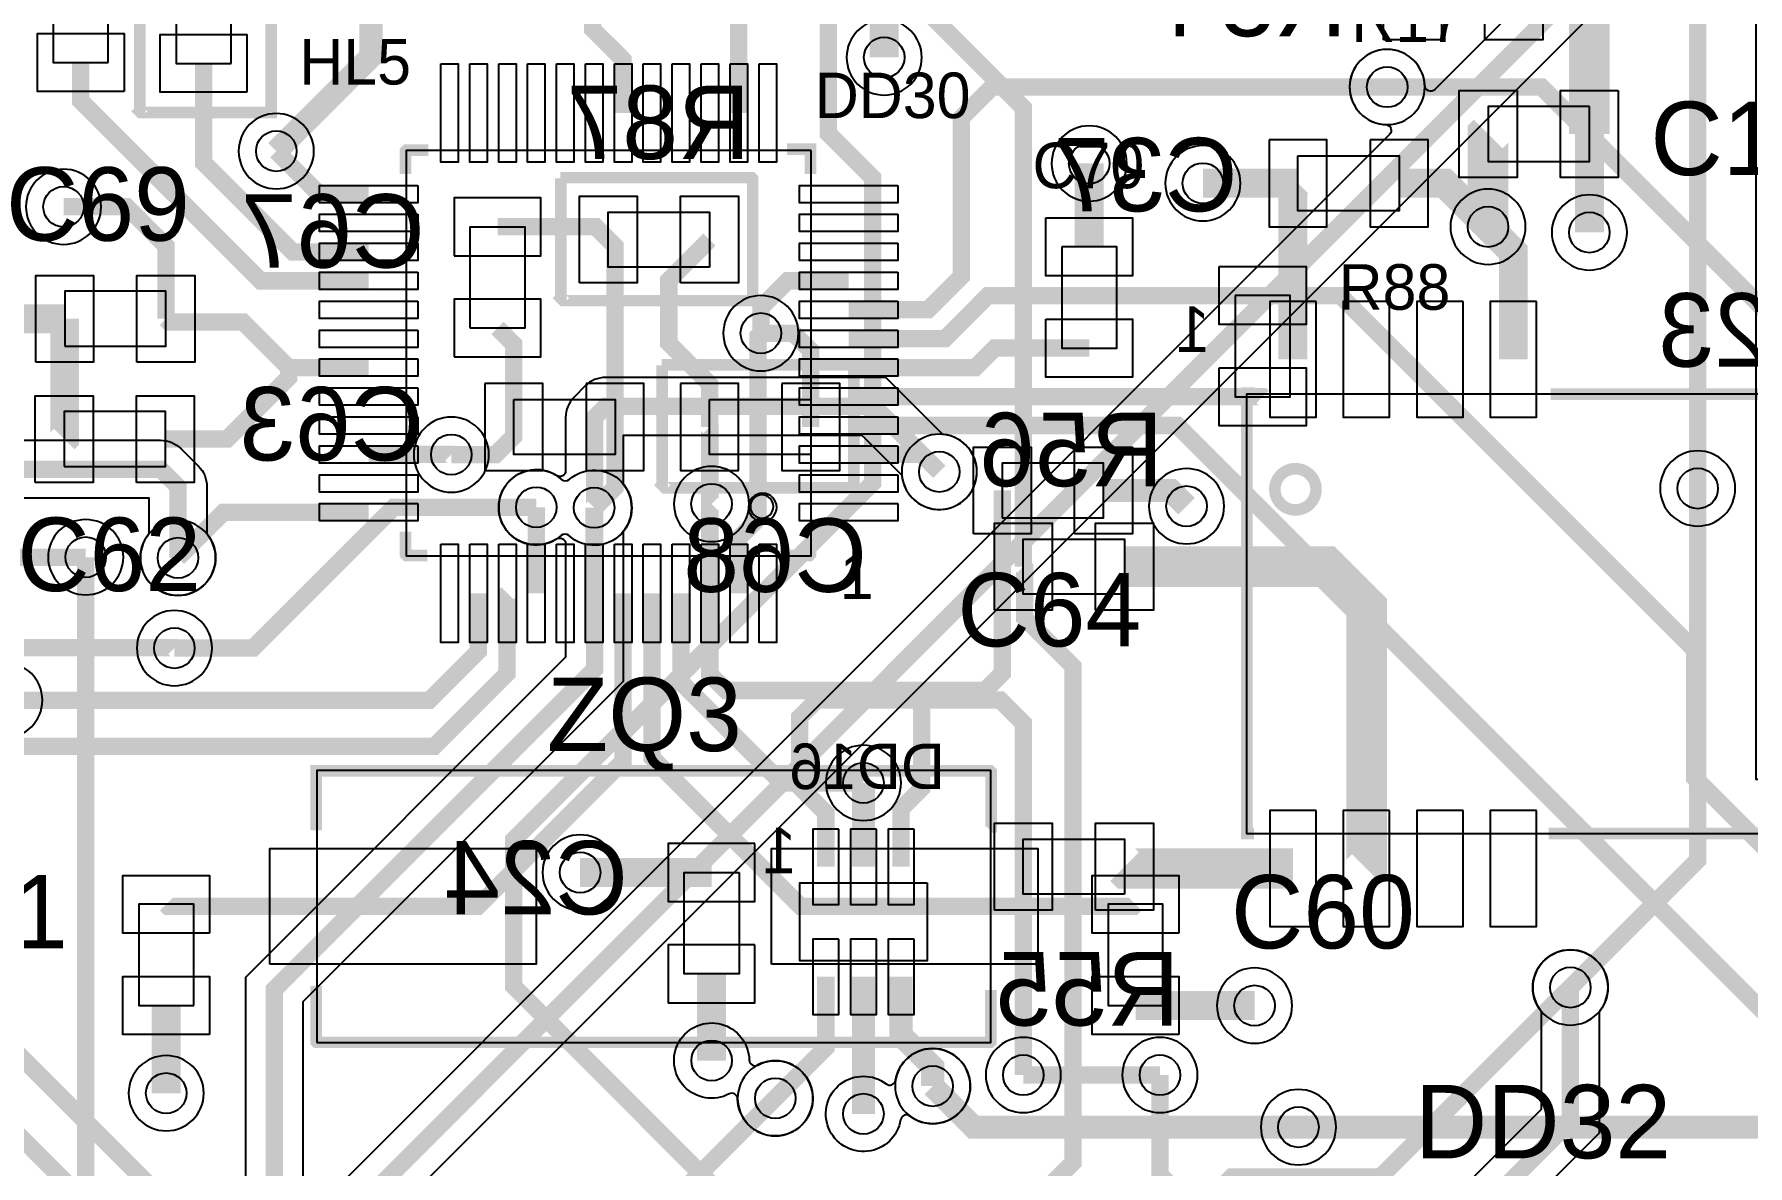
# Model space of a CAD drawing. Extents: x 0 to 112, y -6 to 118.
# Drawn here: x 43.86 to 73.48, y 58.42 to 77.97 of the extents above; entities that cross this region are included whole.
import ezdxf

# ---------------------------------------------------------------- set-up
doc = ezdxf.new("R2010")
doc.units = 0
for name, color, linetype in [('ETCH_BOTTOM', 5, 'CONTINUOUS'), ('ETCH_GND', 3, 'CONTINUOUS'), ('ETCH_PWR', 4, 'CONTINUOUS'), ('ETCH_TOP', 2, 'CONTINUOUS'), ('MANUFACTURING_NO_PROBE_BOTTOM', 6, 'CONTINUOUS'), ('MANUFACTURING_NO_PROBE_TOP', 7, 'CONTINUOUS'), ('PACKAGE_GEOMETR_ASSEMBLY_BOTTO', 8, 'CONTINUOUS'), ('PACKAGE_GEOMETRY_ASSEMBLY_TOP', 9, 'CONTINUOUS'), ('PIN_BOTTOM', 17, 'CONTINUOUS'), ('PIN_TOP', 14, 'CONTINUOUS'), ('REF_DES_SILKSCREEN_BOTTOM', 18, 'CONTINUOUS'), ('REF_DES_SILKSCREEN_TOP', 19, 'CONTINUOUS'), ('VIA_CLASS_BOTTOM', 29, 'CONTINUOUS'), ('VIA_CLASS_GND', 27, 'CONTINUOUS'), ('VIA_CLASS_PWR', 28, 'CONTINUOUS'), ('VIA_CLASS_TOP', 26, 'CONTINUOUS')]:
    doc.layers.add(name, color=color, linetype=linetype)

msp = doc.modelspace()

# ---------------------------------------------------------------- linework, layer by layer
at = {"layer": 'ETCH_BOTTOM'}
for points, const_width in [([(60.4683, 48.4537), (60.2505, 48.4537), (58.4493, 50.2549), (58.4493, 55.2179), (52.1451, 61.5221), (52.1451, 64.0513), (53.9272, 65.8334), (53.9655, 65.8334), (58.3535, 70.2214), (58.3535, 75.4918), (57.5871, 76.2582), (57.5871, 84.9224), (59.3117, 86.647), (60.5958, 86.647)], 0.3), ([(60.9548, 68.7739), (60.9548, 76.7028), (58.3919, 79.2657), (58.3919, 83.6415), (58.8709, 84.1205), (60.5921, 84.1205)], 0.3), ([(49.6802, 81.6399), (49.6802, 77.5925), (48.0419, 75.9542)], 0.4), ([(80.6053, 53.8619), (80.6053, 53.862), (73.9438, 60.5235), (73.9438, 73.0316), (72.5387, 74.4367), (72.5387, 74.4368), (69.9134, 77.0621), (67.2446, 77.0621)], 0.3), ([(65.7031, 75.399), (64.0587, 75.399)], 0.5), ([(65.7031, 75.399), (65.6156, 75.3115), (65.6156, 72.3579)], 0.5), ([(67.4531, 75.399), (68.237, 75.399), (68.9883, 74.6477)], 0.5), ([(53.7811, 74.4269), (53.5607, 74.6473), (51.8665, 74.6473)], 0.3), ([(69.4256, 72.3579), (69.4256, 74.2104), (68.9883, 74.6477)], 0.5), ([(53.8978, 71.1868), (53.8978, 74.3102), (53.7811, 74.4269)], 0.3), ([(55.5311, 74.4269), (54.8278, 73.7236), (54.8278, 72.6357), (55.5312, 71.9323), (55.5312, 71.1874)], 0.3), ([(51.8665, 72.8973), (52.1478, 72.616), (52.1478, 71.1868)], 0.3), ([(56.4183, 72.8076), (56.9812, 72.8076), (57.2812, 72.5076), (57.2812, 71.1874)], 0.3), ([(51.0674, 70.71), (51.8338, 70.71), (52.1478, 71.024), (52.1478, 71.1868)], 0.3), ([(53.5366, 69.7925), (53.5918, 69.8477), (53.6059, 69.8477), (53.8978, 70.1396), (53.8978, 71.1868)], 0.3), ([(55.5656, 69.8573), (55.5366, 69.8863), (55.5366, 71.182), (55.5312, 71.1874)], 0.3), ([(70.4116, 61.5029), (70.4116, 61.503), (72.6125, 63.7039), (72.6125, 70.1255)], 0.3), ([(46.2816, 67.3663), (47.6421, 67.3663), (50.0757, 69.7999), (52.5366, 69.7999)], 0.3), ([(64.562, 38.9303), (62.1093, 38.9303), (50.8422, 50.1974), (50.8421, 50.1974), (44.7488, 56.2907), (44.7488, 68.9376)], 0.3), ([(66.8856, 63.5579), (66.8892, 63.5615), (66.8892, 68.0739), (66.1892, 68.7739), (62.7048, 68.7739)], 0.7), ([(61.1157, 51.4632), (60.2684, 51.4632), (59.7716, 51.96), (59.7716, 56.4346), (61.8122, 58.4752), (61.8122, 67.0525), (60.9787, 67.886), (60.9787, 68.75), (60.9548, 68.7739)], 0.3), ([(59.1008, 66.4705), (57.3888, 66.4705), (57.0888, 66.1705), (57.0888, 64.9712), (57.5416, 64.5184), (57.5416, 63.5874)], 0.3), ([(58.8416, 63.5874), (58.8416, 64.5879), (59.1966, 64.9429), (59.1966, 66.3747), (59.1008, 66.4705)], 0.3), ([(59.1008, 66.4705), (60.5547, 66.4705), (60.9547, 66.0705), (60.9547, 63.5896)], 0.3), ([(58.1916, 63.5874), (58.1916, 65.0375)], 0.4), ([(55.5669, 63.4889), (53.2948, 63.4889)], 0.5), ([(60.9547, 59.989), (60.9547, 63.5896)], 0.3), ([(65.6156, 63.5579), (62.7364, 63.5579), (62.7047, 63.5896)], 0.7), ([(55.5669, 61.7389), (55.5669, 60.2382)], 0.5), ([(57.5416, 61.6874), (57.5416, 60.4609), (56.6673, 59.5866)], 0.3), ([(58.1916, 61.6874), (58.1916, 59.3184)], 0.4), ([(59.3883, 59.7975), (59.3883, 60.1322), (58.8416, 60.6789), (58.8416, 61.6874)], 0.4), ([(63.3164, 59.989), (63.3164, 58.2644), (66.1715, 55.4093), (66.1715, 50.0825), (64.6002, 48.5112), (64.6002, 47.9363)], 0.3), ([(73.1119, 49.6226), (73.3161, 49.8268), (73.3217, 49.8268), (75.2542, 51.7593), (75.2542, 57.9196), (74.0853, 59.0885), (65.7116, 59.0885)], 0.4)]:
    msp.add_lwpolyline(points, dxfattribs=dict(at, const_width=const_width))
at = {"layer": 'ETCH_GND'}
for points in [[(0.1868, 0.2057), (0.1868, 117.9754), (73.6195, 117.9754), (73.6195, 82.2524, -0.595218), (73.4628, 82.1674, 0.681138), (72.4772, 81.4656), (72.4841, 81.4377), (68.0672, 77.0208, -0.653648), (67.8942, 77.0884, 2.282476), (67.2183, 76.4125, -0.653648), (67.2859, 76.2395), (46.4194, 55.373)], [(46.8336, 54.3728), (73.4617, 81.0009, 0.051372), (73.5264, 81.0804), (73.5414, 81.1033), (73.6195, 81.1033), (73.6195, 65.1043), (80.6909, 65.1043), (80.7011, 65.0996, 0.219963), (81.2467, 65.0996), (81.2569, 65.1043), (81.689, 65.1043), (81.6992, 65.0996, 0.219963), (82.2448, 65.0996), (82.255, 65.1043), (89.9691, 65.1043), (89.9691, 48.1353)], [(43.2702, 70.9572), (46.0427, 70.9572, -0.198912), (46.3963, 70.8107), (46.6963, 70.5107, -0.198912), (46.8428, 70.1571), (46.8428, 69.3416), (46.8537, 69.3278, -2.05873), (45.8317, 69.3278), (45.8426, 69.3416), (45.8426, 69.957), (43.6844, 69.957)]]:
    msp.add_lwpolyline(points, format="xyb", dxfattribs=at)
at = {"layer": 'ETCH_GND', "const_width": 0.3}
for points in [[(42.4877, 54.8729), (46.6265, 54.8729), (73.1081, 81.3545), (73.1081, 81.6226)], [(11.0092, 81.4146), (9.4694, 79.8748), (9.4694, 68.6842), (14.5553, 63.5983), (31.9085, 63.5983), (34.2008, 61.306), (38.2174, 61.306), (38.4988, 61.5874), (38.4988, 65.4786), (43.4773, 70.4571), (46.0427, 70.4571), (46.3427, 70.1571), (46.3427, 68.9259)], [(70.4116, 61.5029), (70.4116, 59.1896), (59.2638, 48.0418), (50.2578, 48.0418)]]:
    msp.add_lwpolyline(points, dxfattribs=at)
at = {"layer": 'ETCH_GND'}
for points in [[(64.0587, 76.0491, 1), (64.0587, 74.7489, 1)], [(44.3655, 75.6427, 1), (44.3655, 74.3425, 1)], [(70.7401, 75.1996, 1), (70.7401, 73.8994, 1)], [(59.5032, 71.0631, 1), (59.5032, 69.7629, 1)], [(55.5656, 70.5074, 1), (55.5656, 69.2072, 1)], [(72.6125, 70.7756, 1), (72.6125, 69.4754, 1)], [(53.1077, 70.281, -2.230693), (53.1005, 69.3104, 0.381089), (52.9655, 69.3114, -2.230693), (52.9727, 70.282, 0.381089), (53.1077, 70.281)], [(44.7488, 69.5877, 1), (44.7488, 68.2875, 1)], [(46.2816, 68.0164, 1), (46.2816, 66.7162, 1)], [(43.3499, 67.1158, 1), (43.3499, 65.8156, 1)], [(50.6597, 47.5308, -2.05873), (50.6597, 48.5528), (50.6735, 48.5419), (59.0567, 48.5419), (69.9115, 59.3967), (69.9115, 61.0872), (69.9006, 61.101, -2.05873), (70.9226, 61.101), (70.9117, 61.0872), (70.9117, 58.9825), (59.4709, 47.5417), (50.6735, 47.5417)], [(56.3654, 60.1623, -3.522558), (56.0173, 59.5745, 0.55808), (55.8688, 59.6625, -3.522558), (56.2169, 60.2503, 0.55808), (56.3654, 60.1623)], [(58.8335, 59.2153, -3.612725), (58.585, 59.836, 0.566253), (58.7464, 59.9006, -3.612725), (58.9949, 59.2799, 0.566253), (58.8335, 59.2153)], [(60.9547, 60.6391, 1), (60.9547, 59.3389, 1)], [(63.3164, 60.6391, 1), (63.3164, 59.3389, 1)], [(65.7116, 59.7386, 1), (65.7116, 58.4384, 1)]]:
    msp.add_lwpolyline(points, format="xyb", close=True, dxfattribs=at)
at = {"layer": 'ETCH_PWR'}
for points in [[(58.5506, 78.2242, 1), (58.5506, 76.924, 1)], [(67.2446, 77.7122, 1), (67.2446, 76.412, 1)], [(48.0419, 76.6043, 1), (48.0419, 75.3041, 1)], [(62.0941, 76.3911, 1), (62.0941, 75.0909, 1)], [(68.9883, 75.2978, 1), (68.9883, 73.9976, 1)], [(56.4183, 73.4577, 1), (56.4183, 72.1575, 1)], [(51.0674, 71.3601, 1), (51.0674, 70.0599, 1)], [(55.5656, 70.5074, 1), (55.5656, 69.2072, 1)], [(72.6125, 70.7756, 1), (72.6125, 69.4754, 1)], [(63.7763, 70.4691, 1), (63.7763, 69.1689, 1)], [(44.7488, 69.5877, 1), (44.7488, 68.2875, 1)], [(46.3427, 69.576, 1), (46.3427, 68.2758, 1)], [(46.2816, 68.0164, 1), (46.2816, 66.7162, 1)], [(43.3499, 67.1158, 1), (43.3499, 65.8156, 1)], [(58.1916, 65.6876, 1), (58.1916, 64.3874, 1)], [(53.2948, 64.139, 1), (53.2948, 62.8388, 1)], [(70.4116, 62.153, 1), (70.4116, 60.8528, 1)], [(64.9522, 61.8393, 1), (64.9522, 60.5391, 1)], [(59.3883, 60.4476, 1), (59.3883, 59.1474, 1)], [(60.9547, 60.6391, 1), (60.9547, 59.3389, 1)], [(63.3164, 60.6391, 1), (63.3164, 59.3389, 1)], [(46.1398, 60.3249, 1), (46.1398, 59.0247, 1)], [(56.6673, 60.2367, 1), (56.6673, 58.9365, 1)], [(65.7116, 59.7386, 1), (65.7116, 58.4384, 1)]]:
    msp.add_lwpolyline(points, format="xyb", close=True, dxfattribs=at)
msp.add_lwpolyline([(48.5085, 35.3056), (48.5085, 61.2596), (54.0441, 66.7952), (54.0441, 69.3858), (54.0544, 69.3994, 0.336584), (54.0544, 70.1856), (54.0441, 70.1992), (54.0441, 71.0435), (58.1655, 71.0435), (58.8556, 70.3533), (58.8577, 70.3359, 2.058903), (59.5803, 71.0585), (59.5629, 71.0606), (58.5797, 72.0437), (53.7356, 72.0437, 0.198912), (53.382, 71.8972), (53.1904, 71.7056, 0.198912), (53.0439, 71.352), (53.0439, 70.4324, -0.593094), (52.8877, 70.347, 1.829956), (52.8877, 69.2528, -0.593094), (53.0439, 69.1674), (53.0439, 67.2094), (47.5083, 61.6738), (47.5083, 35.7198)], format="xyb", dxfattribs=at)
at = {"layer": 'ETCH_PWR', "const_width": 0.3}
for points in [[(59.5032, 70.413), (58.3726, 71.5436), (53.7356, 71.5436), (53.544, 71.352), (53.544, 69.7999), (53.5366, 69.7925)], [(53.5366, 69.7925), (53.544, 69.7851), (53.544, 67.0023), (48.0084, 61.4667), (48.0084, 35.5127), (42.5643, 30.0686), (42.5643, 25.1908)]]:
    msp.add_lwpolyline(points, dxfattribs=at)
at = {"layer": 'ETCH_TOP'}
for points, const_width in [([(71.114, 80.3605), (72.3125, 80.3605), (72.6125, 80.0605), (72.6125, 70.1255)], 0.3), ([(58.5506, 79.162), (58.5506, 77.5741)], 0.5), ([(71.114, 79.0905), (70.7401, 78.7166), (70.7401, 76.251)], 0.7), ([(54.0366, 76.6132), (54.0366, 77.5345), (53.9866, 77.5845), (53.9866, 77.5875), (53.8109, 77.7632), (53.8079, 77.7632), (53.5126, 78.0585), (53.5126, 79.161)], 0.3), ([(56.0366, 76.6132), (56.0366, 79.1306), (56.0062, 79.161)], 0.3), ([(44.663, 77.4847), (44.663, 76.822), (47.7718, 73.7132), (49.6366, 73.7132)], 0.3), ([(49.6366, 74.2132), (48.3258, 74.2132), (46.7854, 75.7536), (46.7854, 77.4713)], 0.3), ([(57.9366, 73.2132), (59.3094, 73.2132), (59.8864, 73.7902), (59.8864, 76.532), (60.4165, 77.0621), (67.2446, 77.0621)], 0.3), ([(68.9883, 74.6477), (68.9883, 76.2492), (68.9901, 76.251)], 0.7), ([(70.7401, 76.251), (70.7401, 74.5495)], 0.5), ([(49.6366, 75.2132), (48.7829, 75.2132), (48.0419, 75.9542)], 0.3), ([(62.0941, 74.3006), (62.0941, 75.741)], 0.5), ([(44.3655, 74.9926), (45.4577, 74.9926), (46.1347, 74.3156), (46.1347, 73.0572)], 0.3), ([(42.9909, 74.1998), (42.9909, 73.5636), (43.4973, 73.0572), (44.3847, 73.0572)], 0.5), ([(56.4183, 72.8076), (56.4183, 73.2491), (56.8824, 73.7132), (57.9366, 73.7132)], 0.3), ([(65.0915, 73.4593), (60.346, 73.4593), (59.5999, 72.7132), (57.9366, 72.7132)], 0.3), ([(65.0915, 73.4593), (66.4334, 73.4593), (72.5605, 67.3322), (72.5605, 65.1231), (74.4538, 63.2298), (83.2385, 63.2298)], 0.3), ([(44.3847, 73.0572), (44.3847, 70.9878), (44.3751, 70.9782)], 0.5), ([(46.1347, 73.0572), (46.1921, 72.9998), (47.4697, 72.9998), (48.2563, 72.2132)], 0.3), ([(56.0366, 68.3132), (56.0366, 69.2648), (56.3704, 69.5986), (56.3704, 72.7597), (56.4183, 72.8076)], 0.3), ([(57.9366, 72.2132), (60.1239, 72.2132), (60.4613, 72.5506), (62.0941, 72.5506)], 0.3), ([(46.1251, 70.9782), (47.1918, 70.9782), (48.2563, 72.0427), (48.2563, 72.2132)], 0.3), ([(48.2563, 72.2132), (49.6366, 72.2132)], 0.3), ([(57.9366, 71.7132), (65.0876, 71.7132), (65.0915, 71.7093)], 0.3), ([(85.5702, 60.5557), (74.2756, 60.5557), (63.6181, 71.2132), (57.9366, 71.2132)], 0.3), ([(51.0674, 70.71), (51.0642, 70.7132), (49.6366, 70.7132)], 0.3), ([(57.9366, 70.7132), (59.203, 70.7132), (59.5032, 70.413)], 0.3), ([(55.5366, 68.3132), (55.5366, 66.9151), (55.8176, 66.6341), (60.2914, 66.6341), (60.5914, 66.9341), (60.5914, 70.0902)], 0.3), ([(62.3414, 70.0902), (63.5051, 70.0902), (63.7763, 69.819)], 0.4), ([(52.5366, 68.3132), (52.5366, 69.7999)], 0.3), ([(53.5366, 68.3132), (53.5366, 69.7925)], 0.3), ([(55.5656, 69.8573), (55.5366, 69.8283), (55.5366, 68.3132)], 0.3), ([(49.6366, 69.7132), (47.1299, 69.7132), (46.4323, 69.0156), (46.4323, 69.0155), (46.3427, 68.9259)], 0.3), ([(44.7488, 68.9376), (40.0991, 68.9376), (39.7991, 68.6376), (39.7991, 67.3755)], 0.3), ([(52.0366, 68.3132), (52.0302, 68.3068), (52.0302, 66.9256), (50.7716, 65.667), (38.1599, 65.667)], 0.3), ([(43.3499, 66.4657), (50.6888, 66.4657), (51.5366, 67.3135), (51.5366, 68.3132)], 0.3), ([(54.0366, 68.3132), (54.0366, 65.4119), (51.5277, 62.903), (50.2333, 62.903)], 0.3), ([(54.5366, 68.3132), (54.5366, 65.4731), (57.1067, 62.903), (58.9033, 62.903)], 0.3), ([(58.1916, 65.0375), (56.7778, 65.0375), (55.0366, 66.7787), (55.0366, 68.3132)], 0.3), ([(41.5491, 67.3755), (46.2724, 67.3755), (46.2816, 67.3663)], 0.3), ([(56.5204, 46.0226), (56.5187, 46.0226), (38.6695, 63.8718), (37.0236, 63.8718), (36.4099, 64.4855), (36.4099, 65.667)], 0.3), ([(50.2333, 62.903), (46.1766, 62.903), (46.1398, 62.9398)], 0.3), ([(58.9033, 62.903), (62.8582, 62.903), (62.8944, 62.9392)], 0.3), ([(42.2769, 61.6561), (42.2769, 61.656), (46.1475, 57.7854), (54.8661, 57.7854), (56.6673, 59.5866)], 0.3), ([(65.7691, 43.875), (65.6733, 43.9708), (65.6733, 52.2476), (64.1978, 53.7231), (64.1978, 57.8645), (64.5599, 58.2266), (67.1263, 58.2266), (70.2768, 61.3771), (70.2858, 61.3771), (70.4116, 61.5029)], 0.3), ([(46.1398, 61.1898), (46.1398, 59.6748)], 0.5), ([(62.8944, 61.1892), (64.9522, 61.1892)], 0.5), ([(63.3164, 59.989), (60.9547, 59.989)], 0.3), ([(59.3883, 59.7975), (60.0973, 59.0885), (65.7116, 59.0885)], 0.4)]:
    msp.add_lwpolyline(points, dxfattribs=dict(at, const_width=const_width))
at = {"layer": 'MANUFACTURING_NO_PROBE_BOTTOM', "const_width": 0.2}
for points in [[(52.9626, 75.487), (52.9626, 73.4147), (52.9625, 73.4146), (53.0072, 73.3699), (56.2765, 73.3699), (56.2765, 75.478), (56.2586, 75.4959), (52.9536, 75.4959)], [(54.7133, 72.2534), (54.7133, 70.1811), (54.7132, 70.181), (54.7579, 70.1363), (58.0272, 70.1363), (58.0272, 72.2444), (58.0093, 72.2623), (54.7043, 72.2623)], [(64.9605, 71.7719), (64.8176, 71.7719), (64.8176, 64.1613), (64.9427, 64.1613)], [(70.0699, 71.7541), (77.6447, 71.7541)], [(70.0342, 64.1613), (77.6448, 64.1613)]]:
    msp.add_lwpolyline(points, dxfattribs=at)
msp.add_lwpolyline([(66.0146, 70.1102, 1), (65.3028, 70.1102, 1)], format="xyb", close=True, dxfattribs=at)
at = {"layer": 'MANUFACTURING_NO_PROBE_TOP', "const_width": 0.2}
for points in [[(45.684, 80.0166), (45.684, 76.649), (45.6751, 76.6401), (45.6929, 76.6223), (47.9529, 76.6223), (47.9529, 80.0612), (47.9439, 80.0702), (45.6929, 80.0702), (45.6751, 80.0524)], [(50.6683, 75.9702), (50.2932, 75.9702), (50.2753, 75.9523), (50.2753, 75.5593)], [(56.8675, 75.9881), (57.2784, 75.9881), (57.2784, 75.5593)], [(50.2753, 69.378), (50.2753, 68.985), (50.2932, 68.9671), (50.6505, 68.9671)], [(56.8676, 68.967), (57.2606, 68.967), (57.2785, 68.9849), (57.2785, 69.3958)], [(48.7335, 64.216), (48.7335, 65.2458), (60.3829, 65.2458), (60.4008, 65.2279), (60.4008, 64.234), (60.3829, 64.2161)], [(60.3918, 61.4582), (60.3918, 60.5627), (60.3829, 60.5538), (48.7423, 60.5538), (48.7334, 60.5627), (48.7334, 61.5298)]]:
    msp.add_lwpolyline(points, dxfattribs=at)
at = {"layer": 'MANUFACTURING_NO_PROBE_TOP'}
msp.add_lwpolyline([(56.6918, 69.7989, 1), (56.2046, 69.7989, 1)], format="xyb", close=True, dxfattribs=at)
at = {"layer": 'PACKAGE_GEOMETR_ASSEMBLY_BOTTO'}
for points in [[(65.7031, 75.874), (67.4531, 75.874), (67.4531, 74.924), (65.7031, 74.924)], [(51.3915, 72.8973), (51.3915, 74.6473), (52.3415, 74.6473), (52.3415, 72.8973)], [(55.5311, 73.9519), (53.7811, 73.9519), (53.7811, 74.9019), (55.5311, 74.9019)], [(82.9206, 71.7579), (82.9206, 64.1579), (64.8206, 64.1579), (64.8206, 71.7579)], [(52.1478, 71.6618), (53.8978, 71.6618), (53.8978, 70.7118), (52.1478, 70.7118)], [(55.5312, 71.6624), (57.2812, 71.6624), (57.2812, 70.7124), (55.5312, 70.7124)], [(62.7048, 68.2989), (60.9548, 68.2989), (60.9548, 69.2489), (62.7048, 69.2489)], [(62.7047, 63.1146), (60.9547, 63.1146), (60.9547, 64.0646), (62.7047, 64.0646)], [(56.0419, 63.4889), (56.0419, 61.7389), (55.0919, 61.7389), (55.0919, 63.4889)], [(59.2916, 63.3124), (59.2916, 61.9624), (57.0916, 61.9624), (57.0916, 63.3124)]]:
    msp.add_lwpolyline(points, close=True, dxfattribs=at)
at = {"layer": 'PACKAGE_GEOMETRY_ASSEMBLY_TOP'}
for points in [[(45.138, 77.4847), (45.138, 79.2347), (44.188, 79.2347), (44.188, 77.4847)], [(47.2604, 77.4713), (47.2604, 79.2213), (46.3104, 79.2213), (46.3104, 77.4713)], [(70.7401, 76.726), (68.9901, 76.726), (68.9901, 75.776), (70.7401, 75.776)], [(57.2866, 75.9632), (50.2866, 75.9632), (50.2866, 68.9632), (57.2866, 68.9632)], [(61.6191, 74.3006), (61.6191, 72.5506), (62.5691, 72.5506), (62.5691, 74.3006)], [(44.3847, 72.5822), (46.1347, 72.5822), (46.1347, 73.5322), (44.3847, 73.5322)], [(64.6165, 73.4593), (64.6165, 71.7093), (65.5665, 71.7093), (65.5665, 73.4593)], [(44.3751, 70.5032), (46.1251, 70.5032), (46.1251, 71.4532), (44.3751, 71.4532)], [(60.5914, 69.6152), (62.3414, 69.6152), (62.3414, 70.5652), (60.5914, 70.5652)], [(48.7433, 60.553), (60.3933, 60.553), (60.3933, 65.253), (48.7433, 65.253)], [(46.6148, 61.1898), (46.6148, 62.9398), (45.6648, 62.9398), (45.6648, 61.1898)], [(63.3694, 61.1892), (63.3694, 62.9392), (62.4194, 62.9392), (62.4194, 61.1892)]]:
    msp.add_lwpolyline(points, close=True, dxfattribs=at)
msp.add_lwpolyline([(56.4366, 69.6132, 0.414214), (56.6366, 69.8132, 0.414214), (56.4366, 70.0132, 0.414214), (56.2366, 69.8132, 0.414214), (56.4366, 69.6132)], format="xyb", close=True, dxfattribs=at)
at = {"layer": 'PIN_BOTTOM'}
for points in [[(67.1825, 77.8765), (67.1825, 79.3765), (68.1825, 79.3765), (68.1825, 77.8765)], [(68.9325, 77.8765), (68.9325, 79.3765), (69.9325, 79.3765), (69.9325, 77.8765)], [(65.2031, 76.149), (65.2031, 74.649), (66.2031, 74.649), (66.2031, 76.149)], [(66.9531, 76.149), (66.9531, 74.649), (67.9531, 74.649), (67.9531, 76.149)], [(51.1165, 74.1473), (52.6165, 74.1473), (52.6165, 75.1473), (51.1165, 75.1473)], [(53.2811, 73.6769), (53.2811, 75.1769), (54.2811, 75.1769), (54.2811, 73.6769)], [(55.0311, 73.6769), (55.0311, 75.1769), (56.0311, 75.1769), (56.0311, 73.6769)], [(51.1165, 72.3973), (52.6165, 72.3973), (52.6165, 73.3973), (51.1165, 73.3973)], [(66.0156, 73.3579), (65.2156, 73.3579), (65.2156, 71.3579), (66.0156, 71.3579)], [(67.2856, 73.3579), (66.4856, 73.3579), (66.4856, 71.3579), (67.2856, 71.3579)], [(68.5556, 73.3579), (67.7556, 73.3579), (67.7556, 71.3579), (68.5556, 71.3579)], [(69.8256, 73.3579), (69.0256, 73.3579), (69.0256, 71.3579), (69.8256, 71.3579)], [(51.6478, 71.9368), (51.6478, 70.4368), (52.6478, 70.4368), (52.6478, 71.9368)], [(53.3978, 71.9368), (53.3978, 70.4368), (54.3978, 70.4368), (54.3978, 71.9368)], [(55.0312, 71.9374), (55.0312, 70.4374), (56.0312, 70.4374), (56.0312, 71.9374)], [(56.7812, 71.9374), (56.7812, 70.4374), (57.7812, 70.4374), (57.7812, 71.9374)], [(60.4548, 68.0239), (60.4548, 69.5239), (61.4548, 69.5239), (61.4548, 68.0239)], [(62.2048, 68.0239), (62.2048, 69.5239), (63.2048, 69.5239), (63.2048, 68.0239)], [(60.4547, 62.8396), (60.4547, 64.3396), (61.4547, 64.3396), (61.4547, 62.8396)], [(62.2047, 62.8396), (62.2047, 64.3396), (63.2047, 64.3396), (63.2047, 62.8396)], [(66.0156, 64.5579), (65.2156, 64.5579), (65.2156, 62.5579), (66.0156, 62.5579)], [(67.2856, 64.5579), (66.4856, 64.5579), (66.4856, 62.5579), (67.2856, 62.5579)], [(68.5556, 64.5579), (67.7556, 64.5579), (67.7556, 62.5579), (68.5556, 62.5579)], [(69.8256, 64.5579), (69.0256, 64.5579), (69.0256, 62.5579), (69.8256, 62.5579)], [(56.3169, 63.9889), (54.8169, 63.9889), (54.8169, 62.9889), (56.3169, 62.9889)], [(57.7666, 64.2374), (57.3166, 64.2374), (57.3166, 62.9374), (57.7666, 62.9374)], [(58.4166, 64.2374), (57.9666, 64.2374), (57.9666, 62.9374), (58.4166, 62.9374)], [(59.0666, 64.2374), (58.6166, 64.2374), (58.6166, 62.9374), (59.0666, 62.9374)], [(56.3169, 62.2389), (54.8169, 62.2389), (54.8169, 61.2389), (56.3169, 61.2389)], [(57.7666, 62.3374), (57.3166, 62.3374), (57.3166, 61.0374), (57.7666, 61.0374)], [(58.4166, 62.3374), (57.9666, 62.3374), (57.9666, 61.0374), (58.4166, 61.0374)], [(59.0666, 62.3374), (58.6166, 62.3374), (58.6166, 61.0374), (59.0666, 61.0374)]]:
    msp.add_lwpolyline(points, close=True, dxfattribs=at)
at = {"layer": 'PIN_TOP'}
for points in [[(45.413, 76.9847), (43.913, 76.9847), (43.913, 77.9847), (45.413, 77.9847)], [(47.5354, 76.9713), (46.0354, 76.9713), (46.0354, 77.9713), (47.5354, 77.9713)], [(50.8866, 77.4632), (51.1866, 77.4632), (51.1866, 75.7632), (50.8866, 75.7632)], [(51.3866, 77.4632), (51.6866, 77.4632), (51.6866, 75.7632), (51.3866, 75.7632)], [(51.8866, 77.4632), (52.1866, 77.4632), (52.1866, 75.7632), (51.8866, 75.7632)], [(52.3866, 77.4632), (52.6866, 77.4632), (52.6866, 75.7632), (52.3866, 75.7632)], [(52.8866, 77.4632), (53.1866, 77.4632), (53.1866, 75.7632), (52.8866, 75.7632)], [(53.3866, 77.4632), (53.6866, 77.4632), (53.6866, 75.7632), (53.3866, 75.7632)], [(53.8866, 77.4632), (54.1866, 77.4632), (54.1866, 75.7632), (53.8866, 75.7632)], [(54.3866, 77.4632), (54.6866, 77.4632), (54.6866, 75.7632), (54.3866, 75.7632)], [(54.8866, 77.4632), (55.1866, 77.4632), (55.1866, 75.7632), (54.8866, 75.7632)], [(55.3866, 77.4632), (55.6866, 77.4632), (55.6866, 75.7632), (55.3866, 75.7632)], [(55.8866, 77.4632), (56.1866, 77.4632), (56.1866, 75.7632), (55.8866, 75.7632)], [(56.3866, 77.4632), (56.6866, 77.4632), (56.6866, 75.7632), (56.3866, 75.7632)], [(69.4901, 77.001), (69.4901, 75.501), (68.4901, 75.501), (68.4901, 77.001)], [(71.2401, 77.001), (71.2401, 75.501), (70.2401, 75.501), (70.2401, 77.001)], [(50.4866, 75.3632), (50.4866, 75.0632), (48.7866, 75.0632), (48.7866, 75.3632)], [(58.7866, 75.3632), (58.7866, 75.0632), (57.0866, 75.0632), (57.0866, 75.3632)], [(50.4866, 74.8632), (50.4866, 74.5632), (48.7866, 74.5632), (48.7866, 74.8632)], [(58.7866, 74.8632), (58.7866, 74.5632), (57.0866, 74.5632), (57.0866, 74.8632)], [(61.3441, 74.8006), (62.8441, 74.8006), (62.8441, 73.8006), (61.3441, 73.8006)], [(50.4866, 74.3632), (50.4866, 74.0632), (48.7866, 74.0632), (48.7866, 74.3632)], [(58.7866, 74.3632), (58.7866, 74.0632), (57.0866, 74.0632), (57.0866, 74.3632)], [(43.8847, 72.3072), (43.8847, 73.8072), (44.8847, 73.8072), (44.8847, 72.3072)], [(45.6347, 72.3072), (45.6347, 73.8072), (46.6347, 73.8072), (46.6347, 72.3072)], [(50.4866, 73.8632), (50.4866, 73.5632), (48.7866, 73.5632), (48.7866, 73.8632)], [(58.7866, 73.8632), (58.7866, 73.5632), (57.0866, 73.5632), (57.0866, 73.8632)], [(64.3415, 73.9593), (65.8415, 73.9593), (65.8415, 72.9593), (64.3415, 72.9593)], [(50.4866, 73.3632), (50.4866, 73.0632), (48.7866, 73.0632), (48.7866, 73.3632)], [(58.7866, 73.3632), (58.7866, 73.0632), (57.0866, 73.0632), (57.0866, 73.3632)], [(50.4866, 72.8632), (50.4866, 72.5632), (48.7866, 72.5632), (48.7866, 72.8632)], [(58.7866, 72.8632), (58.7866, 72.5632), (57.0866, 72.5632), (57.0866, 72.8632)], [(61.3441, 73.0506), (62.8441, 73.0506), (62.8441, 72.0506), (61.3441, 72.0506)], [(50.4866, 72.3632), (50.4866, 72.0632), (48.7866, 72.0632), (48.7866, 72.3632)], [(58.7866, 72.3632), (58.7866, 72.0632), (57.0866, 72.0632), (57.0866, 72.3632)], [(64.3415, 72.2093), (65.8415, 72.2093), (65.8415, 71.2093), (64.3415, 71.2093)], [(43.8751, 70.2282), (43.8751, 71.7282), (44.8751, 71.7282), (44.8751, 70.2282)], [(45.6251, 70.2282), (45.6251, 71.7282), (46.6251, 71.7282), (46.6251, 70.2282)], [(50.4866, 71.8632), (50.4866, 71.5632), (48.7866, 71.5632), (48.7866, 71.8632)], [(58.7866, 71.8632), (58.7866, 71.5632), (57.0866, 71.5632), (57.0866, 71.8632)], [(50.4866, 71.3632), (50.4866, 71.0632), (48.7866, 71.0632), (48.7866, 71.3632)], [(58.7866, 71.3632), (58.7866, 71.0632), (57.0866, 71.0632), (57.0866, 71.3632)], [(50.4866, 70.8632), (50.4866, 70.5632), (48.7866, 70.5632), (48.7866, 70.8632)], [(58.7866, 70.8632), (58.7866, 70.5632), (57.0866, 70.5632), (57.0866, 70.8632)], [(60.0914, 69.3402), (60.0914, 70.8402), (61.0914, 70.8402), (61.0914, 69.3402)], [(61.8414, 69.3402), (61.8414, 70.8402), (62.8414, 70.8402), (62.8414, 69.3402)], [(50.4866, 70.3632), (50.4866, 70.0632), (48.7866, 70.0632), (48.7866, 70.3632)], [(58.7866, 70.3632), (58.7866, 70.0632), (57.0866, 70.0632), (57.0866, 70.3632)], [(50.4866, 69.8632), (50.4866, 69.5632), (48.7866, 69.5632), (48.7866, 69.8632)], [(58.7866, 69.8632), (58.7866, 69.5632), (57.0866, 69.5632), (57.0866, 69.8632)], [(50.8866, 69.1632), (51.1866, 69.1632), (51.1866, 67.4632), (50.8866, 67.4632)], [(51.3866, 69.1632), (51.6866, 69.1632), (51.6866, 67.4632), (51.3866, 67.4632)], [(51.8866, 69.1632), (52.1866, 69.1632), (52.1866, 67.4632), (51.8866, 67.4632)], [(52.3866, 69.1632), (52.6866, 69.1632), (52.6866, 67.4632), (52.3866, 67.4632)], [(52.8866, 69.1632), (53.1866, 69.1632), (53.1866, 67.4632), (52.8866, 67.4632)], [(53.3866, 69.1632), (53.6866, 69.1632), (53.6866, 67.4632), (53.3866, 67.4632)], [(53.8866, 69.1632), (54.1866, 69.1632), (54.1866, 67.4632), (53.8866, 67.4632)], [(54.3866, 69.1632), (54.6866, 69.1632), (54.6866, 67.4632), (54.3866, 67.4632)], [(54.8866, 69.1632), (55.1866, 69.1632), (55.1866, 67.4632), (54.8866, 67.4632)], [(55.3866, 69.1632), (55.6866, 69.1632), (55.6866, 67.4632), (55.3866, 67.4632)], [(55.8866, 69.1632), (56.1866, 69.1632), (56.1866, 67.4632), (55.8866, 67.4632)], [(56.3866, 69.1632), (56.6866, 69.1632), (56.6866, 67.4632), (56.3866, 67.4632)], [(47.9333, 61.903), (47.9333, 63.903), (52.5333, 63.903), (52.5333, 61.903)], [(56.6033, 61.903), (56.6033, 63.903), (61.2033, 63.903), (61.2033, 61.903)], [(46.8898, 62.4398), (45.3898, 62.4398), (45.3898, 63.4398), (46.8898, 63.4398)], [(63.6444, 62.4392), (62.1444, 62.4392), (62.1444, 63.4392), (63.6444, 63.4392)], [(46.8898, 60.6898), (45.3898, 60.6898), (45.3898, 61.6898), (46.8898, 61.6898)], [(63.6444, 60.6892), (62.1444, 60.6892), (62.1444, 61.6892), (63.6444, 61.6892)]]:
    msp.add_lwpolyline(points, close=True, dxfattribs=at)
at = {"layer": 'VIA_CLASS_BOTTOM'}
for centre in [(58.5506, 77.5741), (67.2446, 77.0621), (48.0419, 75.9542), (62.0941, 75.741), (64.0587, 75.399), (44.3655, 74.9926), (68.9883, 74.6477), (70.7401, 74.5495), (56.4183, 72.8076), (51.0674, 70.71), (59.5032, 70.413), (55.5656, 69.8573), (72.6125, 70.1255), (52.5366, 69.7999), (53.5366, 69.7925), (63.7763, 69.819), (44.7488, 68.9376), (46.3427, 68.9259), (46.2816, 67.3663), (58.1916, 65.0375), (53.2948, 63.4889), (70.4116, 61.5029), (64.9522, 61.1892), (55.5669, 60.2382), (59.3883, 59.7975), (60.9547, 59.989), (63.3164, 59.989), (46.1398, 59.6748), (56.6673, 59.5866), (58.1916, 59.3184), (65.7116, 59.0885)]:
    msp.add_circle(centre, 0.35, dxfattribs=at)
at = {"layer": 'VIA_CLASS_GND'}
for centre in [(58.5506, 77.5741), (67.2446, 77.0621), (48.0419, 75.9542), (62.0941, 75.741), (64.0587, 75.399), (44.3655, 74.9926), (68.9883, 74.6477), (70.7401, 74.5495), (56.4183, 72.8076), (51.0674, 70.71), (59.5032, 70.413), (55.5656, 69.8573), (72.6125, 70.1255), (52.5366, 69.7999), (53.5366, 69.7925), (63.7763, 69.819), (44.7488, 68.9376), (46.3427, 68.9259), (46.2816, 67.3663), (58.1916, 65.0375), (53.2948, 63.4889), (70.4116, 61.5029), (64.9522, 61.1892), (55.5669, 60.2382), (59.3883, 59.7975), (60.9547, 59.989), (63.3164, 59.989), (46.1398, 59.6748), (56.6673, 59.5866), (58.1916, 59.3184), (65.7116, 59.0885)]:
    msp.add_circle(centre, 0.35, dxfattribs=at)
at = {"layer": 'VIA_CLASS_PWR'}
for centre in [(58.5506, 77.5741), (67.2446, 77.0621), (48.0419, 75.9542), (62.0941, 75.741), (64.0587, 75.399), (44.3655, 74.9926), (68.9883, 74.6477), (70.7401, 74.5495), (56.4183, 72.8076), (51.0674, 70.71), (59.5032, 70.413), (55.5656, 69.8573), (72.6125, 70.1255), (52.5366, 69.7999), (53.5366, 69.7925), (63.7763, 69.819), (44.7488, 68.9376), (46.3427, 68.9259), (46.2816, 67.3663), (58.1916, 65.0375), (53.2948, 63.4889), (70.4116, 61.5029), (64.9522, 61.1892), (55.5669, 60.2382), (59.3883, 59.7975), (60.9547, 59.989), (63.3164, 59.989), (46.1398, 59.6748), (56.6673, 59.5866), (58.1916, 59.3184), (65.7116, 59.0885)]:
    msp.add_circle(centre, 0.35, dxfattribs=at)
at = {"layer": 'VIA_CLASS_TOP'}
for centre in [(58.5506, 77.5741), (67.2446, 77.0621), (48.0419, 75.9542), (62.0941, 75.741), (64.0587, 75.399), (44.3655, 74.9926), (68.9883, 74.6477), (70.7401, 74.5495), (56.4183, 72.8076), (51.0674, 70.71), (59.5032, 70.413), (55.5656, 69.8573), (72.6125, 70.1255), (52.5366, 69.7999), (53.5366, 69.7925), (63.7763, 69.819), (44.7488, 68.9376), (46.3427, 68.9259), (46.2816, 67.3663), (58.1916, 65.0375), (53.2948, 63.4889), (70.4116, 61.5029), (64.9522, 61.1892), (55.5669, 60.2382), (59.3883, 59.7975), (60.9547, 59.989), (63.3164, 59.989), (46.1398, 59.6748), (56.6673, 59.5866), (58.1916, 59.3184), (65.7116, 59.0885)]:
    msp.add_circle(centre, 0.35, dxfattribs=at)

# ---------------------------------------------------------------- texts
at = {"layer": 'MANUFACTURING_NO_PROBE_BOTTOM', "text_generation_flag": 2}
for p in [(64.1806, 72.4859), (57.0358, 63.4758)]:
    msp.add_text('1', height=0.7874, dxfattribs=at).set_placement(p)
at = {"layer": 'MANUFACTURING_NO_PROBE_TOP'}
msp.add_text('1', height=0.7874, dxfattribs=at).set_placement((57.7824, 68.2139))
at = {"layer": 'REF_DES_SILKSCREEN_BOTTOM', "text_generation_flag": 2, "width": 1.02}
for s, p in [('R54', (66.5484, 77.9402)), ('R87', (56.2366, 75.8172)), ('C37', (64.6593, 74.914)), ('C67', (50.6095, 73.9409)), ('DD23', (76.3612, 72.2294)), ('C63', (50.5867, 70.609)), ('R56', (63.3753, 70.1641)), ('C68', (58.2546, 68.3384)), ('C24', (54.1216, 62.7645)), ('R55', (63.6568, 60.8444))]:
    msp.add_text(s, height=1.27, dxfattribs=at).set_placement(p)
at = {"layer": 'REF_DES_SILKSCREEN_BOTTOM', "text_generation_flag": 2}
msp.add_text('DD16', height=0.7874, dxfattribs=at).set_placement((59.6031, 64.9296))
at = {"layer": 'REF_DES_SILKSCREEN_TOP'}
for s, p in [('R17', (66.623, 77.84)), ('HL5', (48.44, 77.1054)), ('DD30', (57.3508, 76.5247)), ('C70', (61.1139, 75.3131)), ('R88', (66.4049, 73.2133))]:
    msp.add_text(s, height=0.7874, dxfattribs=at).set_placement(p)
at = {"layer": 'REF_DES_SILKSCREEN_TOP', "width": 1.02}
for s, p in [('C15', (71.7943, 75.54)), ('C69', (43.3703, 74.406)), ('C62', (43.5646, 68.3522)), ('C64', (59.8149, 67.3963)), ('ZQ3', (52.7216, 65.5869)), ('C61', (41.2605, 62.1786)), ('C60', (64.5448, 62.177)), ('DD32', (67.7239, 58.5495))]:
    msp.add_text(s, height=1.27, dxfattribs=at).set_placement(p)

doc.saveas('drawing.dxf')
